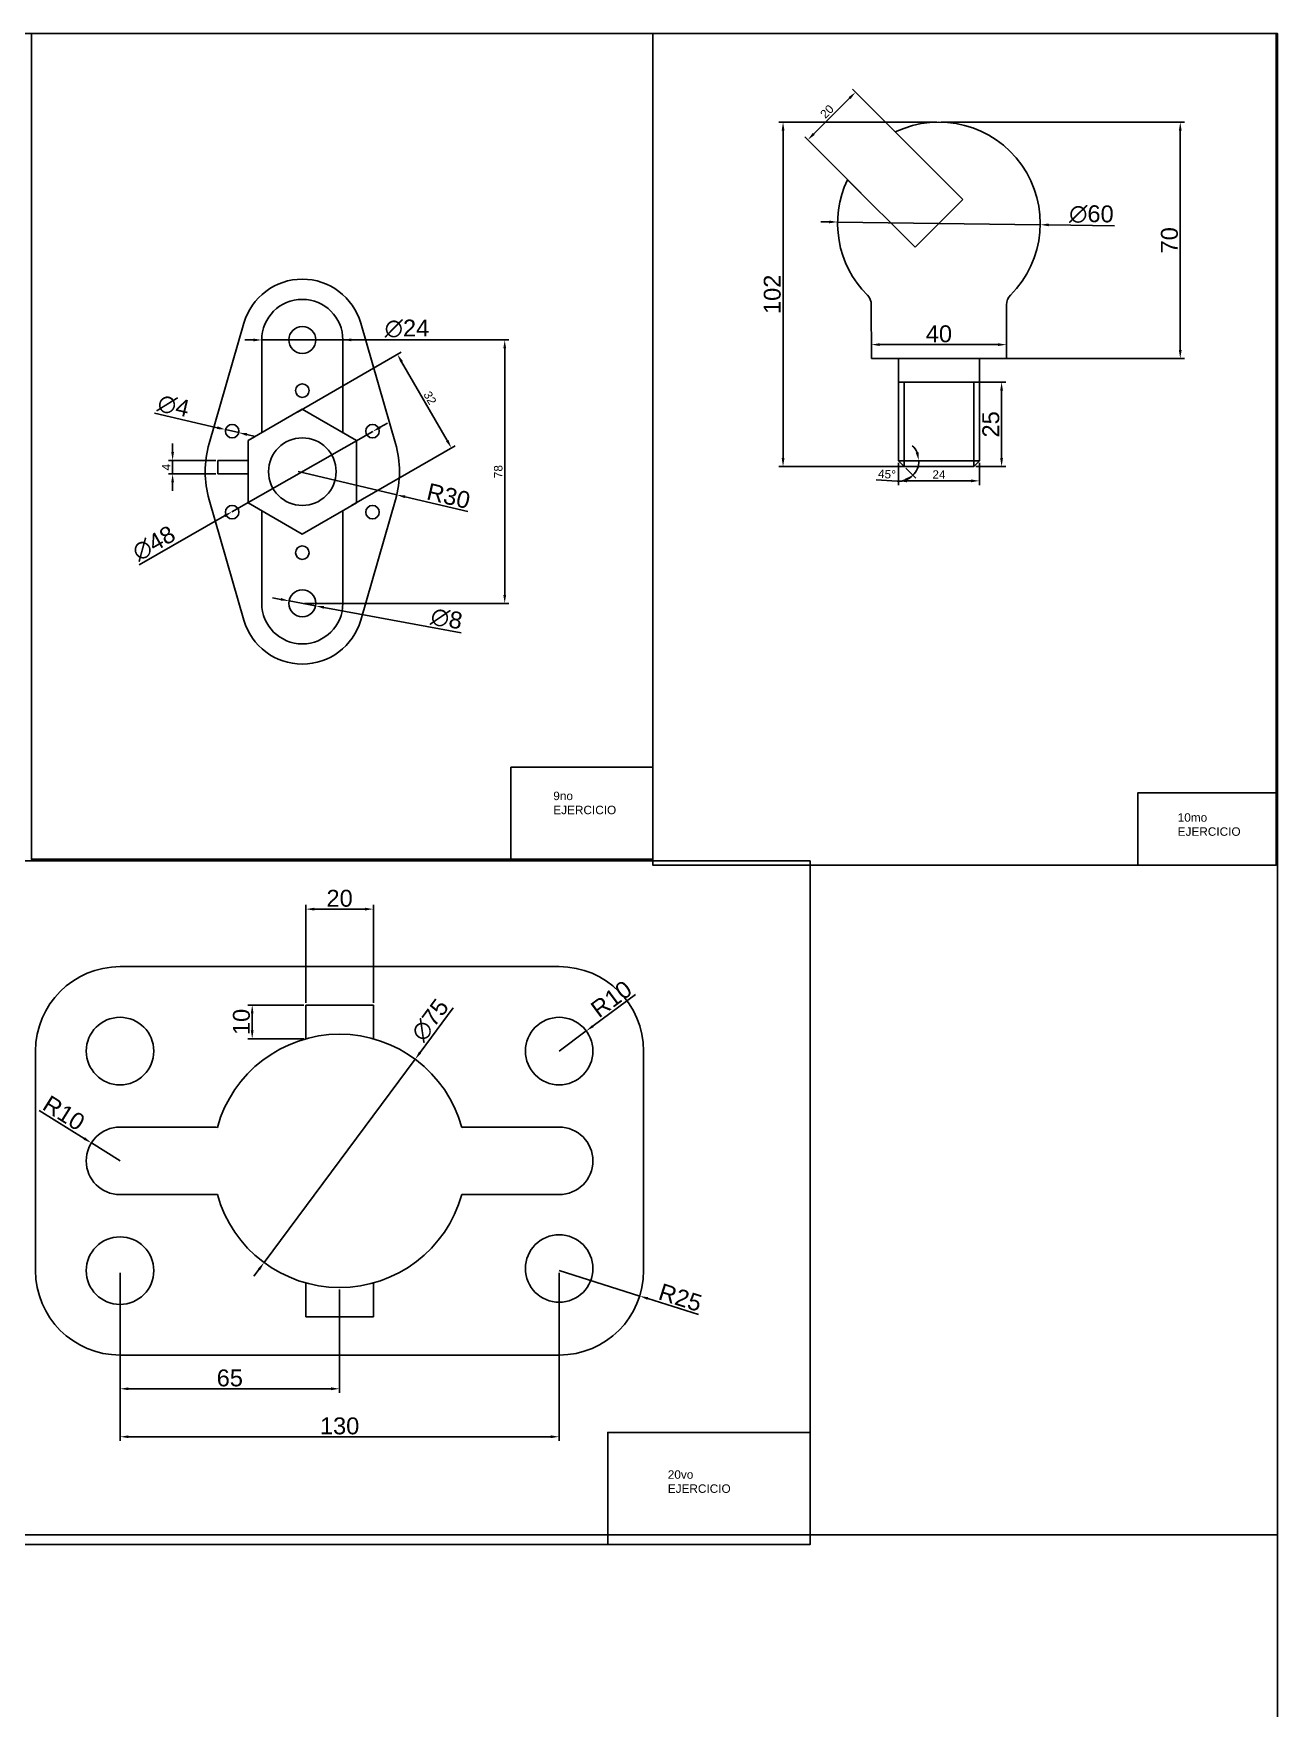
# Model space of a CAD drawing. Header units: millimetres. Extents: x 0 to 5174, y 0 to 1719.
# Drawn here: x 4643.7 to 5012, y 1202.1 to 1698 of the extents above; entities that cross this region are included whole.
import ezdxf

# ---------------------------------------------------------------- set-up
doc = ezdxf.new("R2010")
doc.units = ezdxf.units.MM
doc.styles.get("Standard").update_dxf_attribs({"font": 'arial.ttf'})
doc.dimstyles.new('ISO-25', dxfattribs={"dimtxt": 2.5, "dimasz": 2.5, "dimexe": 1.25, "dimexo": 0.625, "dimtad": 1, "dimtxsty": 'Standard', "dimcen": 2.5, "dimadec": 0, "dimazin": 0, "dimtfac": 1, "dimtmove": 0, "dimatfit": 3, "dimfxl": 1, "dimarcsym": 0})

# ---------------------------------------------------------------- blocks, each defined once
blk = doc.blocks.new('*D72')
at = {"color": 0, "lineweight": -2, "transparency": 16777216}
for p, q in [((4708.82, 1607.28), (4706.32, 1607.27)), ((4711.32, 1607.28), (4735.32, 1607.31)), ((4761.21, 1607.34), (4737.82, 1607.31))]:
    blk.add_line(p, q, dxfattribs=at)
at = {"color": 0, "transparency": 16777216}
for points in [[(4708.82, 1607.69), (4708.82, 1606.86), (4711.32, 1607.28)], [(4737.82, 1607.73), (4737.82, 1606.89), (4735.32, 1607.31)]]:
    blk.add_solid(points, dxfattribs=at)
at = {"layer": 'Defpoints', "color": 0, "transparency": 16777216}
for p in [(4711.32, 1607.28), (4735.32, 1607.31)]:
    blk.add_point(p, dxfattribs=at)
at = {"color": 0, "transparency": 16777216, "insert": (4754.29, 1610.65), "char_height": 5, "attachment_point": 5, "rotation": 0.0661}
blk.add_mtext('∅24', dxfattribs=at)
blk = doc.blocks.new('*D73')
at = {"color": 0, "lineweight": -2, "transparency": 16777216}
for p, q in [((4679.6, 1585.62), (4698.16, 1581.31)), ((4704.49, 1579.84), (4700.59, 1580.74)), ((4706.92, 1579.27), (4709.36, 1578.71))]:
    blk.add_line(p, q, dxfattribs=at)
at = {"color": 0, "transparency": 16777216}
for points in [[(4698.25, 1581.72), (4698.06, 1580.9), (4700.59, 1580.74)], [(4707.02, 1579.68), (4706.83, 1578.87), (4704.49, 1579.84)]]:
    blk.add_solid(points, dxfattribs=at)
at = {"layer": 'Defpoints', "color": 0, "transparency": 16777216}
for p in [(4700.59, 1580.74), (4704.49, 1579.84)]:
    blk.add_point(p, dxfattribs=at)
at = {"color": 0, "transparency": 16777216, "insert": (4685.2, 1587.72), "char_height": 5, "attachment_point": 5, "rotation": 346.9319}
blk.add_mtext('∅4', dxfattribs=at)
blk = doc.blocks.new('*D74')
at = {"color": 0, "lineweight": -2, "transparency": 16777216}
for p, q in [((4716.93, 1530.48), (4714.48, 1530.94)), ((4719.39, 1530.02), (4727.26, 1528.56)), ((4770.32, 1520.54), (4729.71, 1528.1))]:
    blk.add_line(p, q, dxfattribs=at)
at = {"color": 0, "transparency": 16777216}
for points in [[(4717.01, 1530.89), (4716.86, 1530.07), (4719.39, 1530.02)], [(4729.79, 1528.51), (4729.64, 1527.69), (4727.26, 1528.56)]]:
    blk.add_solid(points, dxfattribs=at)
at = {"layer": 'Defpoints', "color": 0, "transparency": 16777216}
for p in [(4719.39, 1530.02), (4727.26, 1528.56)]:
    blk.add_point(p, dxfattribs=at)
at = {"color": 0, "transparency": 16777216, "insert": (4766.03, 1524.71), "char_height": 5, "attachment_point": 5, "rotation": 349.4486}
blk.add_mtext('∅8', dxfattribs=at)
blk = doc.blocks.new('*D75')
at = {"color": 0, "lineweight": -2, "transparency": 16777216}
for p, q in [((4746.35, 1581.42), (4748.52, 1582.65)), ((4744.17, 1580.18), (4702.47, 1556.41)), ((4675, 1540.74), (4700.3, 1555.17))]:
    blk.add_line(p, q, dxfattribs=at)
at = {"color": 0, "transparency": 16777216}
for points in [[(4746.14, 1581.78), (4746.55, 1581.05), (4744.17, 1580.18)], [(4700.1, 1555.53), (4700.51, 1554.8), (4702.47, 1556.41)]]:
    blk.add_solid(points, dxfattribs=at)
at = {"layer": 'Defpoints', "color": 0, "transparency": 16777216}
for p in [(4744.17, 1580.18), (4702.47, 1556.41)]:
    blk.add_point(p, dxfattribs=at)
at = {"color": 0, "transparency": 16777216, "insert": (4679.38, 1547.06), "char_height": 5, "attachment_point": 5, "rotation": 29.6881}
blk.add_mtext('∅48', dxfattribs=at)
blk = doc.blocks.new('*D76')
at = {"color": 0, "lineweight": -2, "transparency": 16777216}
for p, q in [((4684.93, 1574.1), (4684.93, 1576.6)), ((4697.73, 1571.6), (4683.68, 1571.6)), ((4697.73, 1567.6), (4683.68, 1567.6)), ((4684.93, 1571.6), (4684.93, 1567.6)), ((4684.93, 1565.1), (4684.93, 1562.6))]:
    blk.add_line(p, q, dxfattribs=at)
at = {"color": 0, "transparency": 16777216}
for points in [[(4684.51, 1574.1), (4685.34, 1574.1), (4684.93, 1571.6)], [(4684.51, 1565.1), (4685.34, 1565.1), (4684.93, 1567.6)]]:
    blk.add_solid(points, dxfattribs=at)
at = {"layer": 'Defpoints', "color": 0, "transparency": 16777216}
for p in [(4684.93, 1567.6), (4698.35, 1571.6), (4698.35, 1567.6)]:
    blk.add_point(p, dxfattribs=at)
at = {"color": 0, "transparency": 16777216, "insert": (4683.05, 1569.6), "char_height": 2.5, "attachment_point": 5, "rotation": 90}
blk.add_mtext('4', dxfattribs=at)
blk = doc.blocks.new('*D77')
at = {"color": 0, "lineweight": -2, "transparency": 16777216}
for p, q in [((4721.91, 1585.95), (4752.55, 1603.64)), ((4752.72, 1600.85), (4766.22, 1577.47)), ((4737.91, 1558.24), (4768.55, 1575.93))]:
    blk.add_line(p, q, dxfattribs=at)
at = {"color": 0, "transparency": 16777216}
for points in [[(4753.08, 1601.06), (4752.36, 1600.64), (4751.47, 1603.02)], [(4766.58, 1577.68), (4765.86, 1577.26), (4767.47, 1575.3)]]:
    blk.add_solid(points, dxfattribs=at)
at = {"layer": 'Defpoints', "color": 0, "transparency": 16777216}
for p in [(4721.37, 1585.64), (4767.47, 1575.3), (4737.37, 1557.93)]:
    blk.add_point(p, dxfattribs=at)
at = {"color": 0, "transparency": 16777216, "insert": (4761.11, 1590.11), "char_height": 2.5, "attachment_point": 5, "rotation": 300}
blk.add_mtext('32', dxfattribs=at)
blk = doc.blocks.new('*D78')
at = {"color": 0, "lineweight": -2, "transparency": 16777216}
for p, q in [((4722.1, 1568.29), (4751.3, 1561.41)), ((4772.29, 1556.46), (4753.73, 1560.84))]:
    blk.add_line(p, q, dxfattribs=at)
at = {"color": 0, "transparency": 16777216}
blk.add_solid([(4753.83, 1561.24), (4753.64, 1560.43), (4751.3, 1561.41)], dxfattribs=at)
at = {"layer": 'Defpoints', "color": 0, "transparency": 16777216}
for p in [(4722.1, 1568.29), (4751.3, 1561.41)]:
    blk.add_point(p, dxfattribs=at)
at = {"color": 0, "transparency": 16777216, "insert": (4766.61, 1561.07), "char_height": 5, "attachment_point": 5, "rotation": 346.7376}
blk.add_mtext('R30', dxfattribs=at)
blk = doc.blocks.new('*D79')
at = {"color": 0, "lineweight": -2, "transparency": 16777216}
for p, q in [((4723.95, 1607.29), (4784.49, 1607.29)), ((4783.24, 1604.79), (4783.24, 1531.79)), ((4723.95, 1529.29), (4784.49, 1529.29))]:
    blk.add_line(p, q, dxfattribs=at)
at = {"color": 0, "transparency": 16777216}
for points in [[(4782.83, 1604.79), (4783.66, 1604.79), (4783.24, 1607.29)], [(4782.83, 1531.79), (4783.66, 1531.79), (4783.24, 1529.29)]]:
    blk.add_solid(points, dxfattribs=at)
at = {"layer": 'Defpoints', "color": 0, "transparency": 16777216}
for p in [(4723.32, 1607.29), (4723.32, 1529.29), (4783.24, 1529.29)]:
    blk.add_point(p, dxfattribs=at)
at = {"color": 0, "transparency": 16777216, "insert": (4781.34, 1568.29), "char_height": 2.5, "attachment_point": 5, "rotation": 90}
blk.add_mtext('78', dxfattribs=at)
blk = doc.blocks.new('*D80')
at = {"color": 0, "lineweight": -2, "transparency": 16777216}
for p, q in [((4899.78, 1570.88), (4899.78, 1564.31)), ((4923.78, 1570.88), (4923.78, 1564.31)), ((4902.28, 1565.56), (4921.28, 1565.56))]:
    blk.add_line(p, q, dxfattribs=at)
at = {"color": 0, "transparency": 16777216}
for points in [[(4902.28, 1565.98), (4902.28, 1565.14), (4899.78, 1565.56)], [(4921.28, 1565.98), (4921.28, 1565.14), (4923.78, 1565.56)]]:
    blk.add_solid(points, dxfattribs=at)
at = {"layer": 'Defpoints', "color": 0, "transparency": 16777216}
for p in [(4899.78, 1571.5), (4923.78, 1571.5), (4923.78, 1565.56)]:
    blk.add_point(p, dxfattribs=at)
at = {"color": 0, "transparency": 16777216, "insert": (4911.78, 1567.44), "char_height": 2.5, "attachment_point": 5}
blk.add_mtext('24', dxfattribs=at)
blk = doc.blocks.new('*D81')
at = {"color": 0, "lineweight": -2, "transparency": 16777216}
for p, q in [((4922.69, 1594.79), (4931.58, 1594.79)), ((4930.33, 1592.29), (4930.33, 1572.29)), ((4922.69, 1569.79), (4931.58, 1569.79))]:
    blk.add_line(p, q, dxfattribs=at)
at = {"color": 0, "transparency": 16777216}
for points in [[(4929.91, 1592.29), (4930.74, 1592.29), (4930.33, 1594.79)], [(4929.91, 1572.29), (4930.74, 1572.29), (4930.33, 1569.79)]]:
    blk.add_solid(points, dxfattribs=at)
at = {"layer": 'Defpoints', "color": 0, "transparency": 16777216}
for p in [(4922.07, 1594.79), (4922.07, 1569.79), (4930.33, 1569.79)]:
    blk.add_point(p, dxfattribs=at)
at = {"color": 0, "transparency": 16777216, "insert": (4927.15, 1582.29), "char_height": 5, "attachment_point": 5, "rotation": 90}
blk.add_mtext('25', dxfattribs=at)
blk = doc.blocks.new('*D82')
at = {"color": 0, "lineweight": -2, "transparency": 16777216}
for p, q in [((4891.77, 1606.47), (4891.77, 1607.15)), ((4931.77, 1606.53), (4931.77, 1607.15)), ((4894.27, 1605.9), (4929.27, 1605.9))]:
    blk.add_line(p, q, dxfattribs=at)
at = {"color": 0, "transparency": 16777216}
for points in [[(4894.27, 1606.32), (4894.27, 1605.48), (4891.77, 1605.9)], [(4929.27, 1606.32), (4929.27, 1605.48), (4931.77, 1605.9)]]:
    blk.add_solid(points, dxfattribs=at)
at = {"layer": 'Defpoints', "color": 0, "transparency": 16777216}
for p in [(4891.77, 1605.84), (4931.77, 1605.9), (4931.77, 1605.9)]:
    blk.add_point(p, dxfattribs=at)
at = {"color": 0, "transparency": 16777216, "insert": (4911.77, 1609.08), "char_height": 5, "attachment_point": 5}
blk.add_mtext('40', dxfattribs=at)
blk = doc.blocks.new('*D83')
at = {"color": 0, "lineweight": -2, "transparency": 16777216}
for p, q in [((4901.93, 1569.35), (4904.95, 1566.33)), ((4899.39, 1565.45), (4893.15, 1565.85))]:
    blk.add_line(p, q, dxfattribs=at)
for start, end in [(23.7763, 47.5526), (266.3506, 315.0121), (315.0121, 0), (267.4596, 291.2358)]:
    blk.add_arc((4899.78, 1571.5), 6.07, start, end, dxfattribs=at)
at = {"color": 0, "transparency": 16777216}
for points in [[(4905.74, 1574.04), (4904.92, 1573.86), (4905.84, 1571.5)], [(4901.75, 1566.2), (4902.2, 1565.5), (4904.07, 1567.21)]]:
    blk.add_solid(points, dxfattribs=at)
at = {"layer": 'Defpoints', "color": 0, "transparency": 16777216}
for p in [(4899.78, 1571.5), (4899.78, 1571.5), (4901.49, 1569.79), (4905.64, 1569.93), (4923.78, 1571.5)]:
    blk.add_point(p, dxfattribs=at)
at = {"color": 0, "transparency": 16777216, "insert": (4896.39, 1567.54), "char_height": 2.5, "attachment_point": 5, "rotation": 356.3506}
blk.add_mtext('45°', dxfattribs=at)
blk = doc.blocks.new('*D84')
at = {"color": 0, "lineweight": -2, "transparency": 16777216}
for p, q in [((4911.15, 1671.79), (4864.38, 1671.79)), ((4865.63, 1669.29), (4865.63, 1572.29)), ((4911.15, 1569.79), (4864.38, 1569.79))]:
    blk.add_line(p, q, dxfattribs=at)
at = {"color": 0, "transparency": 16777216}
for points in [[(4865.22, 1669.29), (4866.05, 1669.29), (4865.63, 1671.79)], [(4865.22, 1572.29), (4866.05, 1572.29), (4865.63, 1569.79)]]:
    blk.add_solid(points, dxfattribs=at)
at = {"layer": 'Defpoints', "color": 0, "transparency": 16777216}
for p in [(4911.78, 1671.79), (4865.63, 1569.79), (4911.78, 1569.79)]:
    blk.add_point(p, dxfattribs=at)
at = {"color": 0, "transparency": 16777216, "insert": (4862.46, 1620.79), "char_height": 5, "attachment_point": 5, "rotation": 90}
blk.add_mtext('102', dxfattribs=at)
blk = doc.blocks.new('*D85')
at = {"color": 0, "lineweight": -2, "transparency": 16777216}
for p, q in [((4912.4, 1671.79), (4984.46, 1671.79)), ((4983.21, 1669.29), (4983.21, 1604.29)), ((4912.4, 1601.79), (4984.46, 1601.79))]:
    blk.add_line(p, q, dxfattribs=at)
at = {"color": 0, "transparency": 16777216}
for points in [[(4982.79, 1669.29), (4983.62, 1669.29), (4983.21, 1671.79)], [(4982.79, 1604.29), (4983.62, 1604.29), (4983.21, 1601.79)]]:
    blk.add_solid(points, dxfattribs=at)
at = {"layer": 'Defpoints', "color": 0, "transparency": 16777216}
for p in [(4911.78, 1671.79), (4911.78, 1601.79), (4983.21, 1601.79)]:
    blk.add_point(p, dxfattribs=at)
at = {"color": 0, "transparency": 16777216, "insert": (4980.03, 1636.79), "char_height": 5, "attachment_point": 5, "rotation": 90}
blk.add_mtext('70', dxfattribs=at)
blk = doc.blocks.new('*D86')
at = {"color": 0, "lineweight": -2, "transparency": 16777216}
for p, q in [((4902.86, 1664.85), (4886.19, 1681.53)), ((4874.7, 1668.27), (4885.3, 1678.87)), ((4888.72, 1650.71), (4872.04, 1667.38))]:
    blk.add_line(p, q, dxfattribs=at)
at = {"color": 0, "transparency": 16777216}
for points in [[(4885.01, 1679.17), (4885.6, 1678.58), (4887.07, 1680.64)], [(4874.4, 1668.56), (4874.99, 1667.97), (4872.93, 1666.5)]]:
    blk.add_solid(points, dxfattribs=at)
at = {"layer": 'Defpoints', "color": 0, "transparency": 16777216}
for p in [(4887.07, 1680.64), (4903.3, 1664.41), (4889.16, 1650.27)]:
    blk.add_point(p, dxfattribs=at)
at = {"color": 0, "transparency": 16777216, "insert": (4878.65, 1674.92), "char_height": 2.5, "attachment_point": 5, "rotation": 45}
blk.add_mtext('20', dxfattribs=at)
blk = doc.blocks.new('*D87')
at = {"color": 0, "lineweight": -2, "transparency": 16777216}
for p, q in [((4879.28, 1642.23), (4876.78, 1642.27)), ((4881.78, 1642.2), (4941.77, 1641.39)), ((4963.78, 1641.09), (4944.27, 1641.35))]:
    blk.add_line(p, q, dxfattribs=at)
at = {"color": 0, "transparency": 16777216}
for points in [[(4879.29, 1642.65), (4879.27, 1641.82), (4881.78, 1642.2)], [(4944.28, 1641.77), (4944.27, 1640.94), (4941.77, 1641.39)]]:
    blk.add_solid(points, dxfattribs=at)
at = {"layer": 'Defpoints', "color": 0, "transparency": 16777216}
for p in [(4881.78, 1642.2), (4941.77, 1641.39)]:
    blk.add_point(p, dxfattribs=at)
at = {"color": 0, "transparency": 16777216, "insert": (4956.91, 1644.5), "char_height": 5, "attachment_point": 5, "rotation": 359.2252}
blk.add_mtext('∅60', dxfattribs=at)
blk = doc.blocks.new('*D168')
at = {"color": 0, "lineweight": -2, "transparency": 16777216}
for p, q in [((4724.36, 1410.99), (4724.36, 1440.01)), ((4726.86, 1438.76), (4741.86, 1438.76)), ((4744.36, 1410.99), (4744.36, 1440.01))]:
    blk.add_line(p, q, dxfattribs=at)
at = {"color": 0, "transparency": 16777216}
for points in [[(4726.86, 1439.17), (4726.86, 1438.34), (4724.36, 1438.76)], [(4741.86, 1439.17), (4741.86, 1438.34), (4744.36, 1438.76)]]:
    blk.add_solid(points, dxfattribs=at)
at = {"layer": 'Defpoints', "color": 0, "transparency": 16777216}
for p in [(4744.36, 1438.76), (4724.36, 1410.36), (4744.36, 1410.36)]:
    blk.add_point(p, dxfattribs=at)
at = {"color": 0, "transparency": 16777216, "insert": (4734.36, 1441.94), "char_height": 5, "attachment_point": 5}
blk.add_mtext('20', dxfattribs=at)
blk = doc.blocks.new('*D169')
at = {"color": 0, "lineweight": -2, "transparency": 16777216}
for p, q in [((4723.73, 1410.36), (4707.24, 1410.36)), ((4708.49, 1407.86), (4708.49, 1402.86)), ((4723.73, 1400.36), (4707.24, 1400.36))]:
    blk.add_line(p, q, dxfattribs=at)
at = {"color": 0, "transparency": 16777216}
for points in [[(4708.07, 1407.86), (4708.9, 1407.86), (4708.49, 1410.36)], [(4708.07, 1402.86), (4708.9, 1402.86), (4708.49, 1400.36)]]:
    blk.add_solid(points, dxfattribs=at)
at = {"layer": 'Defpoints', "color": 0, "transparency": 16777216}
for p in [(4724.36, 1410.36), (4708.49, 1400.36), (4724.36, 1400.36)]:
    blk.add_point(p, dxfattribs=at)
at = {"color": 0, "transparency": 16777216, "insert": (4705.31, 1405.36), "char_height": 5, "attachment_point": 5, "rotation": 90}
blk.add_mtext('10', dxfattribs=at)
blk = doc.blocks.new('*D170')
at = {"color": 0, "lineweight": -2, "transparency": 16777216}
for p, q in [((4767.98, 1409.49), (4758.21, 1396.33)), ((4711.99, 1334.12), (4756.72, 1394.32)), ((4710.5, 1332.11), (4709.01, 1330.11))]:
    blk.add_line(p, q, dxfattribs=at)
at = {"color": 0, "transparency": 16777216}
for points in [[(4757.87, 1396.58), (4758.54, 1396.08), (4756.72, 1394.32)], [(4710.17, 1332.36), (4710.84, 1331.86), (4711.99, 1334.12)]]:
    blk.add_solid(points, dxfattribs=at)
at = {"layer": 'Defpoints', "color": 0, "transparency": 16777216}
for p in [(4756.72, 1394.32), (4711.99, 1334.12)]:
    blk.add_point(p, dxfattribs=at)
at = {"color": 0, "transparency": 16777216, "insert": (4761.18, 1405.89), "char_height": 5, "attachment_point": 5, "rotation": 53.3918}
blk.add_mtext('∅75', dxfattribs=at)
blk = doc.blocks.new('*D171')
at = {"color": 0, "lineweight": -2, "transparency": 16777216}
for p, q in [((4821.98, 1413.52), (4809.39, 1404.17)), ((4799.36, 1396.72), (4807.38, 1402.68))]:
    blk.add_line(p, q, dxfattribs=at)
at = {"color": 0, "transparency": 16777216}
blk.add_solid([(4809.14, 1404.51), (4809.64, 1403.84), (4807.38, 1402.68)], dxfattribs=at)
at = {"layer": 'Defpoints', "color": 0, "transparency": 16777216}
for p in [(4807.38, 1402.68), (4799.36, 1396.72)]:
    blk.add_point(p, dxfattribs=at)
at = {"color": 0, "transparency": 16777216, "insert": (4814.8, 1412.14), "char_height": 5, "attachment_point": 5, "rotation": 36.5908}
blk.add_mtext('R10', dxfattribs=at)
blk = doc.blocks.new('*D172')
at = {"color": 0, "lineweight": -2, "transparency": 16777216}
for p, q in [((4799.36, 1331.72), (4823.2, 1324.2)), ((4840.59, 1318.72), (4825.58, 1323.45))]:
    blk.add_line(p, q, dxfattribs=at)
at = {"color": 0, "transparency": 16777216}
blk.add_solid([(4825.71, 1323.85), (4825.46, 1323.05), (4823.2, 1324.2)], dxfattribs=at)
at = {"layer": 'Defpoints', "color": 0, "transparency": 16777216}
for p in [(4799.36, 1331.72), (4823.2, 1324.2)]:
    blk.add_point(p, dxfattribs=at)
at = {"color": 0, "transparency": 16777216, "insert": (4835.23, 1323.74), "char_height": 5, "attachment_point": 5, "rotation": 342.4951}
blk.add_mtext('R25', dxfattribs=at)
blk = doc.blocks.new('*D173')
at = {"color": 0, "lineweight": -2, "transparency": 16777216}
for p, q in [((4645.47, 1379.18), (4658.76, 1370.85)), ((4669.36, 1364.22), (4660.88, 1369.53))]:
    blk.add_line(p, q, dxfattribs=at)
at = {"color": 0, "transparency": 16777216}
blk.add_solid([(4658.98, 1371.21), (4658.54, 1370.5), (4660.88, 1369.53)], dxfattribs=at)
at = {"layer": 'Defpoints', "color": 0, "transparency": 16777216}
for p in [(4660.88, 1369.53), (4669.36, 1364.22)]:
    blk.add_point(p, dxfattribs=at)
at = {"color": 0, "transparency": 16777216, "insert": (4652.74, 1378.37), "char_height": 5, "attachment_point": 5, "rotation": 327.9509}
blk.add_mtext('R10', dxfattribs=at)
blk = doc.blocks.new('*D174')
at = {"color": 0, "lineweight": -2, "transparency": 16777216}
for p, q in [((4669.36, 1331.1), (4669.36, 1281.29)), ((4799.36, 1331.1), (4799.36, 1281.29)), ((4671.86, 1282.54), (4796.86, 1282.54))]:
    blk.add_line(p, q, dxfattribs=at)
at = {"color": 0, "transparency": 16777216}
for points in [[(4671.86, 1282.95), (4671.86, 1282.12), (4669.36, 1282.54)], [(4796.86, 1282.95), (4796.86, 1282.12), (4799.36, 1282.54)]]:
    blk.add_solid(points, dxfattribs=at)
at = {"layer": 'Defpoints', "color": 0, "transparency": 16777216}
for p in [(4669.36, 1331.72), (4799.36, 1331.72), (4799.36, 1282.54)]:
    blk.add_point(p, dxfattribs=at)
at = {"color": 0, "transparency": 16777216, "insert": (4734.36, 1285.72), "char_height": 5, "attachment_point": 5}
blk.add_mtext('130', dxfattribs=at)
blk = doc.blocks.new('*D175')
at = {"color": 0, "lineweight": -2, "transparency": 16777216}
for p, q in [((4669.36, 1331.1), (4669.36, 1295.49)), ((4734.36, 1326.1), (4734.36, 1295.49)), ((4671.86, 1296.74), (4731.86, 1296.74))]:
    blk.add_line(p, q, dxfattribs=at)
at = {"color": 0, "transparency": 16777216}
for points in [[(4671.86, 1297.16), (4671.86, 1296.32), (4669.36, 1296.74)], [(4731.86, 1297.16), (4731.86, 1296.32), (4734.36, 1296.74)]]:
    blk.add_solid(points, dxfattribs=at)
at = {"layer": 'Defpoints', "color": 0, "transparency": 16777216}
for p in [(4669.36, 1331.72), (4734.36, 1326.72), (4734.36, 1296.74)]:
    blk.add_point(p, dxfattribs=at)
at = {"color": 0, "transparency": 16777216, "insert": (4701.86, 1299.92), "char_height": 5, "attachment_point": 5}
blk.add_mtext('65', dxfattribs=at)

msp = doc.modelspace()

# ---------------------------------------------------------------- linework, layer by layer
for p, q in [((4918.848, 1648.864), (4898.848, 1668.864)), ((4884.706, 1654.722), (4904.706, 1634.722)), ((4911.777, 1641.793), (4918.848, 1648.864)), ((4911.777, 1641.793), (4904.706, 1634.722)), ((4891.777, 1601.793), (4891.759, 1617.732)), ((4931.777, 1601.793), (4931.754, 1617.68)), ((4932.865, 1620.454), (4932.864, 1620.455)), ((4695.729, 1576.616), (4706.031, 1612.287)), ((4750.92, 1576.616), (4740.618, 1612.287)), ((4711.324, 1607.292), (4711.324, 1579.839)), ((4735.324, 1579.839), (4735.324, 1607.292)), ((4911.777, 1601.793), (4891.777, 1601.793)), ((4899.777, 1571.503), (4899.777, 1601.793)), ((4911.777, 1601.793), (4931.777, 1601.793)), ((4911.777, 1601.793), (4923.777, 1601.793)), ((4923.777, 1601.793), (4923.777, 1571.503)), ((4911.777, 1594.793), (4899.777, 1594.793)), ((4901.488, 1594.793), (4901.488, 1569.793)), ((4911.777, 1594.793), (4923.777, 1594.793)), ((4922.067, 1569.793), (4922.067, 1594.793)), ((4698.353, 1569.601), (4698.353, 1571.601)), ((4698.353, 1571.601), (4707.324, 1571.601)), ((4698.353, 1569.601), (4698.353, 1567.601)), ((4698.353, 1567.601), (4707.324, 1567.601)), ((4899.777, 1571.503), (4923.777, 1571.503)), ((4901.488, 1569.793), (4899.777, 1571.503)), ((4922.067, 1569.793), (4901.488, 1569.793)), ((4923.777, 1571.503), (4922.067, 1569.793)), ((4695.729, 1559.967), (4706.031, 1524.297)), ((4750.92, 1559.967), (4740.618, 1524.297)), ((4711.324, 1556.745), (4711.324, 1529.292)), ((4735.324, 1529.292), (4735.324, 1556.745)), ((4669.356, 1421.722), (4799.356, 1421.722)), ((4724.356, 1410.364), (4724.356, 1400.364)), ((4724.356, 1400.364), (4724.356, 1410.364)), ((4724.356, 1410.364), (4744.356, 1410.364)), ((4744.356, 1400.364), (4744.356, 1410.364)), ((4644.356, 1396.722), (4644.356, 1331.722)), ((4824.356, 1396.722), (4824.356, 1331.722)), ((4696.856, 1374.222), (4669.356, 1374.222)), ((4771.856, 1374.222), (4799.356, 1374.222)), ((4696.856, 1354.222), (4669.356, 1354.222)), ((4771.856, 1354.222), (4799.356, 1354.222)), ((4724.356, 1328.08), (4724.356, 1318.08)), ((4744.356, 1328.08), (4744.356, 1318.08)), ((4724.356, 1318.08), (4744.356, 1318.08)), ((4799.356, 1306.722), (4669.356, 1306.722))]:
    msp.add_line(p, q)
for points in [[(2486.561, 1698.02), (5011.997, 1698.02), (5011.997, 1189.919), (2486.561, 1189.919)], [(4643.139, 1698.02), (4827.078, 1698.02), (4827.078, 1453.508), (4643.139, 1453.508)], [(4827.078, 1698.02), (5011.648, 1698.02), (5011.648, 1451.814), (4827.078, 1451.814)], [(4707.324, 1577.529), (4707.324, 1559.054), (4723.324, 1549.817), (4739.324, 1559.054), (4739.324, 1577.529), (4723.324, 1586.767)], [(4827.078, 1453.508), (4785.073, 1453.508), (4785.073, 1480.772), (4827.078, 1480.772)], [(5011.648, 1451.814), (4970.608, 1451.814), (4970.608, 1473.142), (5011.648, 1473.142)], [(4609.368, 1453.014), (4873.613, 1453.014), (4873.613, 1250.597), (4609.368, 1250.597)], [(4873.613, 1250.597), (4813.738, 1250.597), (4813.738, 1283.822), (4873.613, 1283.822)], [(5011.997, 1189.919), (2486.561, 1189.919), (2486.561, 1253.478), (5011.997, 1253.478)]]:
    msp.add_lwpolyline(points, close=True)
for centre, radius in [((4723.324, 1607.292), 4), ((4723.324, 1592.292), 2), ((4702.54, 1580.292), 2), ((4744.109, 1580.292), 2), ((4723.324, 1568.292), 10), ((4702.54, 1556.292), 2), ((4744.109, 1556.292), 2), ((4723.324, 1544.292), 2), ((4723.324, 1529.292), 4), ((4669.356, 1396.722), 10), ((4799.356, 1396.722), 10), ((4669.356, 1331.722), 10), ((4799.356, 1332.339), 10)]:
    msp.add_circle(centre, radius)
for centre, radius, start, end in [((4911.777, 1641.793), 30, 314.84516, 115.52878), ((4911.777, 1641.793), 30, 154.47122, 225.05573), ((4723.324, 1607.292), 18, 16.11014, 163.88986), ((4723.324, 1607.292), 12, 0, 180), ((4887.759, 1617.728), 4, 0.06555, 45.05573), ((4935.754, 1617.686), 4, 134.84516, 180.08448), ((4724.551, 1568.292), 30, 163.88986, 196.11014), ((4722.098, 1568.292), 30, 343.88986, 16.11014), ((4723.324, 1529.292), 12, 180, 0), ((4723.324, 1529.292), 18, 196.11014, 343.88986), ((4669.356, 1396.722), 25, 90, 180), ((4799.356, 1396.722), 25, 0, 90), ((4734.356, 1364.222), 37.5, 15.32451, 164.67549), ((4669.356, 1364.222), 10, 90, 270), ((4696.856, 1364.222), 10, 82.33774, 90), ((4771.856, 1364.222), 10, 90, 97.66226), ((4799.356, 1364.222), 10, 270, 90), ((4696.856, 1364.222), 10, 270, 277.66226), ((4734.356, 1364.222), 37.5, 195.32451, 344.67549), ((4771.856, 1364.222), 10, 262.33774, 270), ((4669.356, 1331.722), 25, 180, 270), ((4799.356, 1331.722), 25, 270, 0)]:
    msp.add_arc(centre, radius, start, end)

# ---------------------------------------------------------------- texts
at = {"char_height": 2.5, "attachment_point": 1}
for s, insert in [('9no EJERCICIO', (4797.616, 1473.535)), ('10mo EJERCICIO', (4982.454, 1467.14)), ('20vo\\PEJERCICIO', (4831.503, 1272.596))]:
    msp.add_mtext_dynamic_manual_height_columns(s, width=14.70395, gutter_width=12.5, heights=[0], dxfattribs=dict(at, insert=insert))

# ---------------------------------------------------------------- dimensions: what is measured, and where the dimension line sits
for p1, p2, distance, picture, middle in [((4889.157, 1650.271), (4903.299, 1664.413), 22.952, '*D86', (4878.654, 1674.916)), ((4723.324, 1607.292), (4723.324, 1529.292), 59.92, '*D79', (4781.343, 1568.292)), ((4721.369, 1585.638), (4737.369, 1557.925), 34.755, '*D77', (4761.115, 1590.11)), ((4698.353, 1571.601), (4698.353, 1567.601), -13.427, '*D76', (4683.051, 1569.601)), ((4899.777, 1571.503), (4923.777, 1571.503), -5.942, '*D80', (4911.777, 1567.441))]:
    dim = msp.add_aligned_dim(p1=p1, p2=p2, distance=distance, dimstyle='ISO-25')
    dim.commit()
    dim.dimension.update_dxf_attribs({"geometry": picture, "text_midpoint": middle})
for base, p1, p2, picture, middle in [((4865.635, 1569.793), (4911.777, 1671.793), (4911.777, 1569.793), '*D84', (4862.457, 1620.793)), ((4983.206, 1601.793), (4911.777, 1671.793), (4911.777, 1601.793), '*D85', (4980.028, 1636.793)), ((4930.327, 1569.793), (4922.067, 1594.793), (4922.067, 1569.793), '*D81', (4927.149, 1582.293)), ((4708.487, 1400.364), (4724.356, 1410.364), (4724.356, 1400.364), '*D169', (4705.31, 1405.364))]:
    dim = msp.add_linear_dim(base=base, p1=p1, p2=p2, angle=90, dimstyle='ISO-25', override={"dimtxt": 5})
    dim.commit()
    dim.dimension.update_dxf_attribs({"geometry": picture, "text_midpoint": middle})
for p1, p2, picture, middle in [((4881.78, 1642.199), (4941.774, 1641.387), '*D87', (4956.864, 1641.183)), ((4711.324, 1607.278), (4735.324, 1607.306), '*D72', (4754.294, 1607.328)), ((4704.488, 1579.84), (4700.592, 1580.744), '*D73', (4684.447, 1584.491)), ((4744.174, 1580.178), (4702.475, 1556.405), '*D75', (4681.023, 1544.175)), ((4719.392, 1530.024), (4727.257, 1528.559), '*D74', (4765.419, 1521.451))]:
    dim = msp.add_diameter_dim_2p(p1=p1, p2=p2, dimstyle='ISO-25', override={"dimtxt": 5})
    dim.commit()
    dim.dimension.update_dxf_attribs({"geometry": picture, "text_midpoint": middle, "dimtype": 163})
for base, p1, p2, picture, middle in [((4931.771, 1605.9), (4891.772, 1605.841), (4931.771, 1605.9), '*D82', (4911.772, 1609.078)), ((4744.356, 1438.757), (4724.356, 1410.364), (4744.356, 1410.364), '*D168', (4734.356, 1441.935)), ((4799.356, 1282.537), (4669.356, 1331.722), (4799.356, 1331.722), '*D174', (4734.356, 1285.717)), ((4734.356, 1296.739), (4669.356, 1331.722), (4734.356, 1326.722), '*D175', (4701.856, 1299.917))]:
    dim = msp.add_linear_dim(base=base, p1=p1, p2=p2, dimstyle='ISO-25', override={"dimtxt": 5})
    dim.commit()
    dim.dimension.update_dxf_attribs({"geometry": picture, "text_midpoint": middle})
dim = msp.add_angular_dim_2l(base=(4905.638, 1569.933), line1=((4901.488, 1569.793), (4899.777, 1571.503)), line2=((4899.777, 1571.503), (4923.777, 1571.503)), dimstyle='ISO-25')
dim.commit()
dim.dimension.update_dxf_attribs({"geometry": '*D83', "text_midpoint": (4896.39, 1567.539)})
dim = msp.add_radius_dim(center=(4722.098, 1568.292), mpoint=(4751.298, 1561.409), dimstyle='ISO-25', override={"dimtxt": 5})
dim.commit()
dim.dimension.update_dxf_attribs({"geometry": '*D78', "text_midpoint": (4765.878, 1557.973), "dimtype": 164})
dim = msp.add_diameter_dim_2p(p1=(4711.993, 1334.119), p2=(4756.718, 1394.324), dimstyle='ISO-25', override={"dimtxt": 5})
dim.commit()
dim.dimension.update_dxf_attribs({"geometry": '*D170', "text_midpoint": (4761.178, 1405.891)})
for center, mpoint, picture, middle in [((4799.356, 1396.722), (4807.385, 1402.683), '*D171', (4814.796, 1412.143)), ((4669.356, 1364.222), (4660.88, 1369.528), '*D173', (4652.742, 1378.372)), ((4799.356, 1331.722), (4823.198, 1324.202), '*D172', (4835.233, 1323.739))]:
    dim = msp.add_radius_dim(center=center, mpoint=mpoint, dimstyle='ISO-25', override={"dimtxt": 5})
    dim.commit()
    dim.dimension.update_dxf_attribs({"geometry": picture, "text_midpoint": middle})

doc.saveas('drawing.dxf')
